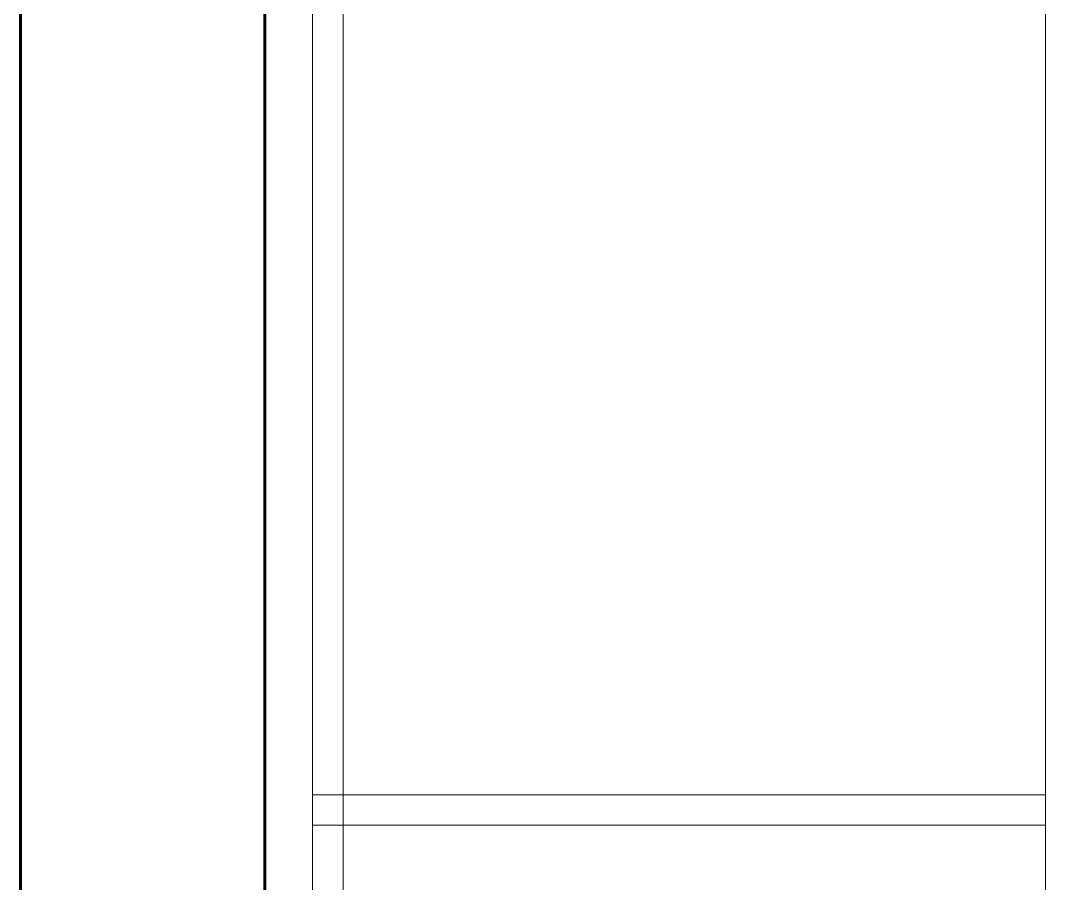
# Model space of a CAD drawing. Header units: inches. Extents: x -827 to 154, y -802 to 207.
# Drawn here: x -826.15 to -792.58, y -84.33 to -56.08 of the extents above; entities that cross this region are included whole.
import ezdxf

# ---------------------------------------------------------------- set-up
doc = ezdxf.new("R2010")
doc.units = ezdxf.units.IN
doc.header["$MEASUREMENT"] = 0
for name, color, linetype, lineweight in [('A-WALL', 113, 'Continuous', 18), ('D0960_-_Workstation__Dental_Lab__Plaster_skp', 8, 'Continuous', 9), ('Q-SPCQ', 7, 'Continuous', 9)]:
    doc.layers.add(name, color=color, linetype=linetype, lineweight=lineweight)

# ---------------------------------------------------------------- blocks, each defined once
blk = doc.blocks.new('D0960_-_Workstation__Dental_Lab__Plaster_skp_7-399888-Level 1')
at = {"layer": 'Q-SPCQ'}
for p, q in [((72.5, -12), (72.5, 11)), ((72.5, -12), (72.5, 11)), ((-72.5, -12), (72.5, -12)), ((72.5, -12), (-72.5, -12))]:
    blk.add_line(p, q, dxfattribs=at)
blk = doc.blocks.new('D0960_-_Workstation__Dental_Lab__Plaster_skp_2-399883-Level 1')
at = {"layer": 'Q-SPCQ'}
for p, q in [((-0.5, 22.75), (144.5, 22.75)), ((-0.5, 22.75), (144.5, 22.75)), ((144.5, 21.75), (144.5, 22.75)), ((144.5, 21.75), (144.5, 22.75)), ((144.5, 21.75), (-0.5, 21.75)), ((144.5, 21.75), (-0.5, 21.75))]:
    blk.add_line(p, q, dxfattribs=at)
blk.add_blockref('D0960_-_Workstation__Dental_Lab__Plaster_skp_7-399888-Level 1', (72, 10.75))
blk = doc.blocks.new('D0960_-_Workstation__Dental_Lab__Plaster_skp_1-399882-Level 1')
blk.add_blockref('D0960_-_Workstation__Dental_Lab__Plaster_skp_2-399883-Level 1', (0.5, 1.75))
blk = doc.blocks.new('D0960_-_Workstation__Dental_Lab__Plaster_skp-399873-Level 1')
blk.add_blockref('D0960_-_Workstation__Dental_Lab__Plaster_skp_1-399882-Level 1', (0, 0))
blk = doc.blocks.new('D0960_-_Workstation__Dental_Lab__Plaster_skp_7-V1-Level 1')
at = {"layer": 'Q-SPCQ'}
for p, q in [((-72.5, -12), (-72.5, 11)), ((-72.5, 11), (-72.5, -12)), ((-72.5, -12), (66.448, -12)), ((66.448, -12), (-72.5, -12))]:
    blk.add_line(p, q, dxfattribs=at)
blk = doc.blocks.new('D0960_-_Workstation__Dental_Lab__Plaster_skp_2-V2-Level 1')
at = {"layer": 'Q-SPCQ'}
for p, q in [((-0.5, 22.75), (138.448, 22.75)), ((-0.5, 22.75), (-0.5, 21.75)), ((-0.5, 22.75), (138.448, 22.75)), ((-0.5, 22.75), (-0.5, 21.75)), ((138.448, 21.75), (-0.5, 21.75)), ((138.448, 21.75), (-0.5, 21.75))]:
    blk.add_line(p, q, dxfattribs=at)
blk.add_blockref('D0960_-_Workstation__Dental_Lab__Plaster_skp_7-V1-Level 1', (72, 10.75))
blk = doc.blocks.new('D0960_-_Workstation__Dental_Lab__Plaster_skp_1-V3-Level 1')
blk.add_blockref('D0960_-_Workstation__Dental_Lab__Plaster_skp_2-V2-Level 1', (0.5, 1.75))
blk = doc.blocks.new('D0960_-_Workstation__Dental_Lab__Plaster_skp-V4-Level 1')
blk.add_blockref('D0960_-_Workstation__Dental_Lab__Plaster_skp_1-V3-Level 1', (0, 0))

msp = doc.modelspace()

# ---------------------------------------------------------------- linework, layer by layer
at = {"layer": 'A-WALL', "lineweight": 60}
for p, q in [((-826.145614, 206.523576), (-826.145614, -765.976424)), ((-818.145614, -227.476424), (-818.145614, 56.523576))]:
    msp.add_line(p, q, dxfattribs=at)

# ---------------------------------------------------------------- block references
at = {"layer": 'D0960_-_Workstation__Dental_Lab__Plaster_skp', "color": 7, "rotation": 89.99999999999997}
for name, p in [('D0960_-_Workstation__Dental_Lab__Plaster_skp-V4-Level 1', (-792.082254, -82.424376)), ('D0960_-_Workstation__Dental_Lab__Plaster_skp-399873-Level 1', (-792.082254, -226.424376))]:
    msp.add_blockref(name, p, dxfattribs=at)

doc.saveas('drawing.dxf')
